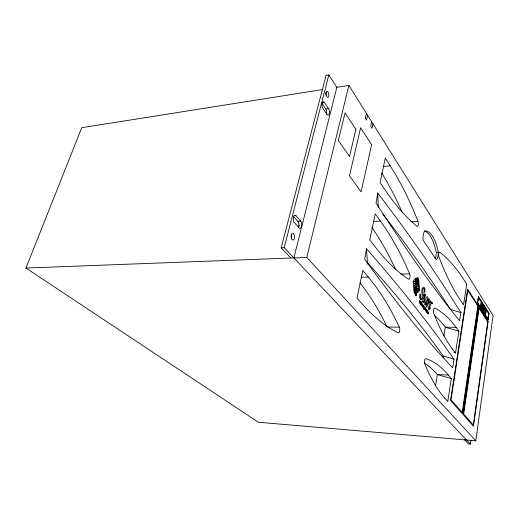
<?xml version="1.0" encoding="UTF-8"?>
<svg xmlns="http://www.w3.org/2000/svg" width="519" height="519" viewBox="0 0 519 519"><rect width="100%" height="100%" fill="white"/><g stroke="black" fill="none" stroke-linecap="round" stroke-linejoin="round"><path stroke-width="0.78" d="M416.446 295.454C416.413 293.183 415.466 296.505 416.426 295.558M431.587 302.94C431.62 305.639 432.638 301.727 431.6 302.875M322.215 89.625L81.743 127.7L25.95 268.044L258.371 422.239L475.832 440.8L493.05 315.565L348.898 85.401L336.844 87.309L328.851 74.924L326.075 75.391L281.194 247.81L290.945 258.034M464.427 439.827L468.307 443.894L470.402 444.076L470.96 440.073M487.828 319.224L488.898 313.431L478.304 296.725L489.028 313.275L488.139 319.672L484.084 313.774M478.031 299.418L478.622 297.186L477.746 303.135L488.087 319.23M478.57 296.725L477.337 303.297L478.602 305.263M460.943 312.081L459.587 320.826C429.291 283.393 402.134 243.541 376.08 203.078L377.748 193.042C407.214 231.643 435.24 271.379 460.853 312.652L450.356 309.343C429.414 276.491 406.721 244.773 382.782 214.042M454.073 358.635L452.652 367.815C420.714 333.879 392.124 296.965 364.708 259.331L366.479 248.724C397.522 284.016 427.059 320.684 453.982 359.232L443.22 355.937C419.852 323.337 394.323 292.327 367.42 262.595L366.479 248.724M444.725 398.144A196.24 62.851 87.7 0 1 424.763 363.845C424.153 362.132 424.172 357.033 427.202 359.07A296.777 103.878 -82.1 0 1 448.338 375.029L451.316 378.604L447.774 401.498L444.731 398.112M454.008 352.524L455.533 352.972L458.893 331.206L456.058 327.314A280.863 99.843 -83.6 0 0 435.992 308.76C433.17 306.249 433.073 311.445 433.676 313.054A192.393 59.51 86.9 0 0 452.633 349.261M442.966 357.5L443.22 355.937M435.597 385.662L437.348 374.569A294.007 106.35 -81.8 0 0 424.094 362.885M443.953 335.787L445.296 327.184L456.058 327.314M367.154 264.184L367.42 262.595M372.973 123.84L371.987 128.251L370.696 126.208L371.688 121.79M366.44 113.408L365.324 118.241L366.492 120.084L367.595 115.257M475.832 440.8L306.787 257.43L348.898 85.401M293.877 257.917L336.844 87.309M298.704 227.426L299.301 225.071M470.402 444.076L284.165 247.673L328.851 74.924M322.111 102.528L324.206 102.211L328.521 108.562A3.737 1.674 83.1 0 1 329.325 113.765A3.737 1.674 83.1 0 1 327.028 114.44L322.688 108.127A3.86 1.739 82.8 0 1 322.156 103.287A3.86 1.739 82.8 0 1 324.206 102.211M321.845 103.262L325.744 108.958L328.521 108.562M383.204 166.476L390.171 165.788A441.546 217.63 -82 0 1 417.944 221.256A3.049 1.135 87.5 0 1 418.223 224.967A3.049 1.135 87.5 0 1 416.965 226.258L415.142 224.779A369.502 113.447 81.1 0 1 385.104 189.98L380.077 182.552L385.273 158.152L390.171 165.788M294.325 215.547L295.785 215.45L300.676 221.055A3.905 1.946 86.5 0 1 301.578 226.401A3.905 1.946 86.5 0 1 298.976 227.75L294.052 222.19A4.035 2.024 86.3 0 1 293.456 217.156A4.035 2.024 86.3 0 1 295.785 215.45M293.352 216.209L297.77 221.243L300.676 221.055M373.31 221.496L380.421 221.062A473.685 228.094 -78.8 0 1 409.614 273.857A3.12 1.2 88.9 0 1 409.906 277.62A3.12 1.2 88.9 0 1 408.583 279.144L406.669 277.905A373.005 121.569 81.4 0 1 375.075 246.726L369.768 239.843L375.263 213.945L380.421 221.062M410.912 221.671L417.944 221.256M281.194 247.81L284.165 247.673M424.283 231.104A39.47 14.551 88.8 0 1 436.33 252.396L438.38 252.318A8.025 2.855 88.4 0 1 436.232 259.669L423.05 240.038A8.499 3.101 88 0 1 425.035 230.838A39.528 14.48 88.8 0 1 438.38 252.318M25.95 268.044L306.787 257.43M400.856 274.064L409.614 273.857M361.055 277.204L368.334 277.042A518.215 240.479 -75.7 0 1 399.332 327.171A3.211 1.272 -89.6 0 1 399.63 331.012A3.211 1.272 -89.6 0 1 398.235 332.783L396.205 331.797A379.117 131.378 81.8 0 1 362.632 304.387L356.975 298.068L362.839 270.444L368.334 277.042M477.746 303.135L488.139 319.672M399.332 327.171L387.103 327.022A510.949 243.949 -75.2 0 0 359.946 282.842M437.348 374.569L448.338 375.042M437.387 374.614L451.316 378.604M445.334 327.236L458.893 331.206M452.633 349.229L455.533 352.972M479.446 306.567L483.241 312.464M478.356 297.186L488.639 313.431M377.748 193.042L378.273 207.496M371.864 227.471A467.528 231.656 -78.3 0 1 395.543 269.393M381.66 173.035A436.129 221.25 -81.6 0 1 402.115 212.18M434.611 315.571A278.366 102.256 -83.3 0 1 445.296 327.171M436.33 252.396A8.012 2.867 88.4 0 1 435.292 258.358M325.744 108.958A3.73 1.68 83 0 1 326.548 114.148M297.77 221.243A3.899 1.953 86.5 0 1 298.406 227.367M325.601 92.933A3.056 1.369 82.5 0 1 326.088 95.185M291.075 234.341A3.419 1.739 86.9 0 1 291.503 238.455M423.115 305.574L422.654 307.027L422.492 304.88A1.051 0.389 89.7 0 1 422.803 304.731L423.115 305.574M484.396 309.006L483.968 311.082C483.163 310.42 484.454 306.606 484.396 309.006M415.382 287.798L416.082 293.65L416.614 293.19L416.063 288.032L416.763 293.047L417.289 292.58L416.076 286.397L415.382 287.798M422.706 301.318L422.953 302.603L423.66 302.778L425.483 301.078L424.665 304.497L425.061 305.224L425.664 304.984L426.8 303.2L426.657 302.862L425.561 304.147L427.799 297.361L427.163 296.485C420.228 308.526 425.846 298.308 425.314 293.812C424.062 293.611 422.907 297.432 424.412 295.032C426.333 294.033 422.304 300.086 422.706 301.318M432.055 303.005C431.957 305.289 431.257 301.805 432.055 303.005M482.56 308.422L482.904 309.298L483.053 305.613L482.56 308.422M482.398 306.171C482.365 307.533 481.982 305.133 482.398 306.171M424.192 292.229C425.035 292.722 425.742 287.837 423.725 287.169L423.251 287.085C420.74 289.258 422.33 293.222 422.142 296.102C422.304 297.011 421.603 300.391 420.468 298.6C421.149 287.948 417.6 298.321 421.266 300.053C424.665 298.282 422.563 293.144 422.797 290.089C423.089 285.742 425.677 290.069 424.192 292.229M423.64 307.267L423.322 307.942L423.017 307.54L423.465 307.43L423.478 305.704L423.64 307.267M425.029 309.071C424.315 311.919 424.853 304.497 425.029 309.071M428.331 313.379C427.617 316.188 428.194 308.857 428.331 313.379M431.983 303.031C431.964 304.471 431.412 302.583 431.983 303.031M415.79 292.482C415.278 297.465 413.072 289.693 413.857 288.181L414.389 287.721L415.148 292.761L414.545 287.591L415.077 287.13L415.79 292.482M420.611 302.149L420.312 304.043L420.325 301.85L419.689 303.226L419.832 301.215L419.196 302.59L419.573 300.514L420.611 302.149M427.792 311.536L427.507 313.405L427.513 311.257L426.91 312.62L427.046 310.647L426.436 312.01L426.793 309.966L427.792 311.536M416.225 295.421C416.562 295.512 415.829 294.591 416.225 295.421M425.716 310.407C425.755 312.639 426.475 310.381 426.222 309.194A0.902 0.331 89.8 0 0 426.002 309.259L425.716 310.407M481.781 306.891C482.398 309.966 481.749 305.86 482.501 307.41L482.235 305.315L481.781 306.891M417.107 278.547L417.795 284.425L418.327 283.984L417.724 278.846L418.476 283.841L419.002 283.4C419.19 282.803 418.282 274.486 417.107 278.547M413.76 281.947L415.706 280.695L415.888 282.102L413.857 283.822C412.125 282.433 413.578 279.436 415.459 278.859L415.648 280.279L413.76 281.947M417.315 286.832L419.222 285.567L419.404 286.988C415.914 292.009 415.842 284.016 418.976 283.77L419.164 285.171L417.321 286.799M423.958 306.255C422.628 312.211 424.944 308.37 423.958 306.255M428.545 299.716L426.209 306.424L426.858 307.28L427.87 304.647A15.713 5.677 90 0 1 429.382 302.285L430.394 301.76L428.311 308.299A1.044 0.383 89.8 0 0 428.331 309.363L429.031 309.914L430.387 308.007L430.245 307.611L429.142 308.883L431.146 302.947L431.036 301.383L430.322 300.936C425.256 305.944 431.393 299.476 428.675 298.561C427.221 299.969 426.929 301.377 428.545 299.716M425.359 309.992C425.132 312.36 425.444 305.548 425.625 308.442L425.359 309.992M422.434 305.918C422.855 308.305 423.102 303.297 422.434 305.918M421.207 304.303L421.285 304.925A1.252 0.467 89.7 0 0 421.538 305.153C419.787 305.114 422.589 301.318 421.207 304.303M483.5 307.254L483.786 307.689L483.189 309.869L483.5 307.254M416.199 284.639L415.914 286.014L413.883 287.811L413.688 286.391L415.557 284.457L413.63 285.988L413.442 284.548L415.453 282.861L415.836 283.056A1.576 0.597 89.1 0 1 416.167 284.12L416.199 284.639M419.709 289.446L419.423 290.841L417.432 292.658L417.244 291.23L419.099 289.531L417.185 290.835L416.997 289.427L419.144 287.727L419.709 289.446M483.786 309.869L484 310.394L483.786 309.869M421.039 301.636L421.13 302.032L421.039 301.636M426.352 310.051L426.17 309.486L426.352 310.051M487.769 321.786L473.341 424.938L463.655 414.013L479.043 308.299L487.769 321.786M488.132 321.339L473.49 426.17L463.22 414.629L478.901 307.04L488.132 321.339M484.98 309.564L484.908 313.009L485.557 310.472L484.98 309.564M485.304 312.607L485.648 314.229L485.914 311.128L485.304 312.607M485.92 311.471L485.68 313.145L485.408 312.723L485.92 311.471M481.21 302.577L480.711 306.002L480.892 306.288L481.262 303.745L481.515 307.254L482.008 303.836L481.827 303.55L481.509 305.756L481.21 302.577M477.843 306.061L462.26 412.488L451.024 399.805L467.762 290.465L477.843 306.061M478.265 305.587L462.435 413.877L450.518 400.48L467.6 289.051L478.265 305.587M466.724 284.204L463.538 304.848L460.34 300.118A251.533 72.018 85.3 0 1 438.957 257.015A2.855 0.999 88.5 0 1 438.711 253.551A2.855 0.999 88.5 0 1 439.82 252.234L441.397 253.48A401.421 145.489 -82.3 0 1 463.59 279.313L466.724 284.204M420.948 302.317L420.721 304.575L420.948 302.317M422.031 303.732C421.032 308.727 422.803 303.518 422.031 303.732M415.953 294.831C415.849 297.77 417.14 293.735 415.953 294.831M416.206 294.87L416.296 295.194L416.206 294.87M415.602 278.924C416.244 279.507 415.414 286.319 417.36 284.62A1.726 0.649 89.1 0 0 417.503 283.231L416.809 277.925L416.277 278.359L416.887 283.51L416.128 278.495L415.602 278.924M371.604 144.691L361.081 191.9L349.482 175.818L360.614 127.771L371.604 144.691M355.878 129.348L349.527 156.472L338.349 140.467L345.051 112.895L355.878 129.348M326.192 92.401A3.062 1.362 82.5 0 0 327.567 97.3A3.062 1.362 82.5 0 0 328.618 93.18A3.062 1.362 82.5 0 0 326.192 92.401M291.289 234.873A3.425 1.732 87 0 0 293.001 240.005A3.425 1.732 87 0 0 294.299 234.873A3.425 1.732 87 0 0 291.289 234.873"/></g></svg>
